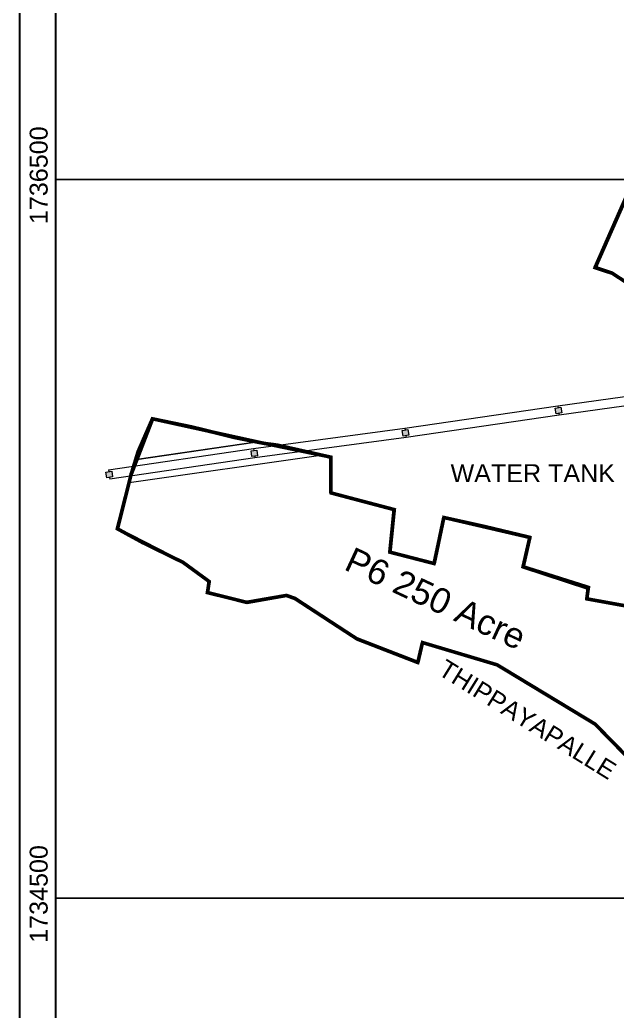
# Model space of a CAD drawing. Header units: metres. Extents: x 196588 to 215600, y 1647668 to 1738400.
# Drawn here: x 201400 to 203064, y 1734186 to 1736944 of the extents above; entities that cross this region are included whole.
import ezdxf

# ---------------------------------------------------------------- set-up
doc = ezdxf.new("R2010")
doc.units = ezdxf.units.M
doc.layers.add('250Acres', color=7, linetype='Continuous', lineweight=30)
for name, color, linetype in [('GRID LINES', 250, 'Continuous'), ('GRID TEXT', 244, 'Continuous'), ('name power lines', 1, 'Continuous'), ('Names', 1, 'Continuous'), ('PROJECT BOUNDARY', 5, 'Continuous'), ('VILLAGE NAMES', 5, 'Continuous')]:
    doc.layers.add(name, color=color, linetype=linetype)
doc.styles.get("Standard").update_dxf_attribs({"font": 'arial.ttf', "height": 50})

msp = doc.modelspace()

# ---------------------------------------------------------------- hatches: boundary and pattern name
at = {"layer": 'name power lines', "linetype": 'Continuous', "lineweight": 9, "ltscale": 190}
h = msp.add_hatch(color=1, dxfattribs=at)
h.paths.add_polyline_path([(201640, 1735685.8), (201655.8, 1735688), (201658, 1735672.2), (201642.2, 1735670)])
h.paths.add_polyline_path([(202044, 1735744.8), (202059.8, 1735747), (202062, 1735731.2), (202046.2, 1735729)])
h.paths.add_polyline_path([(202465, 1735801.8), (202480.8, 1735804), (202483, 1735788.2), (202467.2, 1735786)])
h.paths.add_polyline_path([(202891, 1735863.8), (202906.8, 1735866), (202909, 1735850.2), (202893.2, 1735848)])
h.paths.add_polyline_path([(203298, 1735920.8), (203313.8, 1735923), (203316, 1735907.2), (203300.2, 1735905)])
h.paths.add_polyline_path([(203725, 1735982.8), (203740.8, 1735985), (203743, 1735969.2), (203727.2, 1735967)])
h.paths.add_polyline_path([(204121, 1736037.8), (204136.8, 1736040), (204139, 1736024.2), (204123.2, 1736022)])
h.paths.add_polyline_path([(204548, 1736095.8), (204563.8, 1736098), (204566, 1736082.2), (204550.2, 1736080)])
h.paths.add_polyline_path([(204985.8, 1736168.6), (205001.6, 1736171.2), (205004.2, 1736155.4), (204988.4, 1736152.8)])
h.paths.add_polyline_path([(205407.8, 1736238.6), (205423.6, 1736241.2), (205426.2, 1736225.4), (205410.4, 1736222.8)])
h.paths.add_polyline_path([(205839.8, 1736307.6), (205855.6, 1736310.2), (205858.2, 1736294.4), (205842.4, 1736291.8)])
h.paths.add_polyline_path([(206269.8, 1736375.6), (206285.6, 1736378.2), (206288.2, 1736362.4), (206272.4, 1736359.8)])
h.paths.add_polyline_path([(206703.8, 1736446.6), (206719.6, 1736449.2), (206722.2, 1736433.4), (206706.4, 1736430.8)])
h.paths.add_polyline_path([(207133.8, 1736514.6), (207149.6, 1736517.2), (207152.2, 1736501.4), (207136.4, 1736498.8)])
h.paths.add_polyline_path([(207574.8, 1736586.6), (207590.6, 1736589.2), (207593.2, 1736573.4), (207577.4, 1736570.8)])
h.paths.add_polyline_path([(207987.8, 1736653.6), (208003.6, 1736656.2), (208006.2, 1736640.4), (207990.4, 1736637.8)])
h.paths.add_polyline_path([(208422.8, 1736723.6), (208438.6, 1736726.2), (208441.2, 1736710.4), (208425.4, 1736707.8)])

# ---------------------------------------------------------------- linework, layer by layer
at = {"color": 1, "linetype": 'Continuous', "lineweight": 9, "ltscale": 50}
for p, q in [((202898.2, 1735869.9), (202898.9, 1735864.9)), ((202901.1, 1735849.1), (202901.8, 1735844.1)), ((202472.2, 1735807.9), (202472.9, 1735802.9)), ((202475.1, 1735787.1), (202475.8, 1735782.1)), ((202051.2, 1735750.9), (202051.9, 1735745.9)), ((202054.1, 1735730.1), (202054.8, 1735725.1)), ((201647.2, 1735691.9), (201647.9, 1735686.9)), ((201650.1, 1735671.1), (201650.8, 1735666.1))]:
    msp.add_line(p, q, dxfattribs=at)
at = {"linetype": 'Continuous', "lineweight": 9, "ltscale": 50}
for p, q in [((202898.2, 1735869.9), (202898.9, 1735864.9)), ((202901.1, 1735849.1), (202901.8, 1735844.1)), ((202472.2, 1735807.9), (202472.9, 1735802.9)), ((202475.1, 1735787.1), (202475.8, 1735782.1)), ((202051.2, 1735750.9), (202051.9, 1735745.9)), ((202054.1, 1735730.1), (202054.8, 1735725.1)), ((201647.2, 1735691.9), (201647.9, 1735686.9)), ((201650.1, 1735671.1), (201650.8, 1735666.1))]:
    msp.add_line(p, q, dxfattribs=at)
at = {"color": 1, "linetype": 'Continuous', "lineweight": 9, "ltscale": 50}
for points in [[(201647.2, 1735691.9), (202051.2, 1735750.9), (202472.2, 1735807.9), (202898.2, 1735869.9), (203305.2, 1735926.9), (203732.2, 1735988.9), (204128.2, 1736043.9), (204555.2, 1736101.9), (204992.9, 1736174.8), (205414.9, 1736244.8), (205846.9, 1736313.8), (206276.9, 1736381.8), (206710.9, 1736452.8), (207140.9, 1736520.8), (207581.9, 1736592.8), (207994.9, 1736659.8), (209500, 1736902)], [(209500, 1736875.7), (207999.1, 1736634.2), (207586.1, 1736567.2), (207145.1, 1736495.2), (206715.1, 1736427.2), (206281.1, 1736356.2), (205851.1, 1736288.2), (205419.1, 1736219.2), (204997.1, 1736149.2), (204558.8, 1736076.1), (204131.8, 1736018.1), (203735.8, 1735963.1), (203308.8, 1735901.1), (202901.8, 1735844.1), (202475.8, 1735782.1), (202054.8, 1735725.1), (201650.8, 1735666.1)], [(202891, 1735863.8), (202906.8, 1735866), (202909, 1735850.2), (202893.2, 1735848), (202891, 1735863.8)], [(202465, 1735801.8), (202480.8, 1735804), (202483, 1735788.2), (202467.2, 1735786), (202465, 1735801.8)], [(201725.7, 1735720.5), (202048.8, 1735767.7), (202062.5, 1735769.6)], [(202044, 1735744.8), (202059.8, 1735747), (202062, 1735731.2), (202046.2, 1735729), (202044, 1735744.8)], [(201640, 1735685.8), (201655.8, 1735688), (201658, 1735672.2), (201642.2, 1735670), (201640, 1735685.8)]]:
    msp.add_lwpolyline(points, dxfattribs=at)
at = {"linetype": 'Continuous', "lineweight": 9, "ltscale": 50}
for points in [[(201647.2, 1735691.9), (202051.2, 1735750.9), (202472.2, 1735807.9), (202898.2, 1735869.9), (203305.2, 1735926.9), (203732.2, 1735988.9), (204128.2, 1736043.9), (204555.2, 1736101.9), (204992.9, 1736174.8), (205414.9, 1736244.8), (205846.9, 1736313.8), (206276.9, 1736381.8), (206710.9, 1736452.8), (207140.9, 1736520.8), (207581.9, 1736592.8), (207994.9, 1736659.8), (209500, 1736902)], [(209500, 1736875.7), (207999.1, 1736634.2), (207586.1, 1736567.2), (207145.1, 1736495.2), (206715.1, 1736427.2), (206281.1, 1736356.2), (205851.1, 1736288.2), (205419.1, 1736219.2), (204997.1, 1736149.2), (204558.8, 1736076.1), (204131.8, 1736018.1), (203735.8, 1735963.1), (203308.8, 1735901.1), (202901.8, 1735844.1), (202475.8, 1735782.1), (202054.8, 1735725.1), (201650.8, 1735666.1)], [(202891, 1735863.8), (202906.8, 1735866), (202909, 1735850.2), (202893.2, 1735848), (202891, 1735863.8)], [(202465, 1735801.8), (202480.8, 1735804), (202483, 1735788.2), (202467.2, 1735786), (202465, 1735801.8)], [(201725.7, 1735720.5), (202048.8, 1735767.7), (202062.5, 1735769.6)], [(202044, 1735744.8), (202059.8, 1735747), (202062, 1735731.2), (202046.2, 1735729), (202044, 1735744.8)], [(201640, 1735685.8), (201655.8, 1735688), (201658, 1735672.2), (201642.2, 1735670), (201640, 1735685.8)]]:
    msp.add_lwpolyline(points, dxfattribs=at)
at = {"layer": '250Acres', "color": 1, "linetype": 'Continuous', "ltscale": 50}
msp.add_line((201500, 1730460), (201500, 1738300), dxfattribs=at)
for points in [[(201400, 1738400), (215600, 1738400), (215600, 1728400), (201400, 1728400)], [(201500, 1738300), (215500, 1738300), (215500, 1728500), (201500, 1728500)]]:
    msp.add_lwpolyline(points, close=True, dxfattribs=at)
at = {"layer": 'GRID LINES', "linetype": 'Continuous'}
for p, q in [((201500, 1736500), (205282, 1736500)), ((201500, 1734500), (204652.5, 1734500))]:
    msp.add_line(p, q, dxfattribs=at)
at = {"layer": 'name power lines', "color": 1, "linetype": 'Continuous', "lineweight": 9, "ltscale": 50}
msp.add_lwpolyline([(201725.7, 1735720.5), (201704.2, 1735656.7), (202238.7, 1735732.9), (202062.5, 1735769.6), (201725.7, 1735720.5)], dxfattribs=at)
at = {"layer": 'Names', "color": 1, "linetype": 'Continuous', "lineweight": 50, "ltscale": 50}
msp.add_lwpolyline([(203106, 1736202.3), (203049.8, 1736238.9), (203002.1, 1736254.6), (203094.8, 1736465.6)], dxfattribs=at)
at = {"layer": 'PROJECT BOUNDARY', "color": 5, "linetype": 'Continuous', "lineweight": 50, "ltscale": 50}
for points in [[(203094.8, 1736465.6, 10, 10, 0), (203002.1, 1736254.6, 10, 10, 0), (203049.8, 1736238.9, 10, 10, 0), (203106, 1736202.3, 10, 10, 0)], [(203189.4, 1735294.9, 10, 10, 0), (202979, 1735333, 10, 10, 0), (202983.4, 1735364.9, 10, 10, 0), (202801.4, 1735422.4, 10, 10, 0), (202820.1, 1735504.1, 10, 10, 0), (202695.9, 1735533.9, 10, 10, 0), (202580.9, 1735559.3, 10, 10, 0), (202553.4, 1735431.3, 10, 10, 0), (202430.8, 1735462.9, 10, 10, 0), (202442.8, 1735581.2, 10, 10, 0), (202266.5, 1735627.8, 10, 10, 0), (202266, 1735727.2, 10, 10, 0), (202117.9, 1735760.6, 10, 10, 0), (202081.9, 1735765.3, 10, 10, 0), (201999.7, 1735781.5, 10, 10, 0), (201879.5, 1735811.2, 10, 10, 0), (201769.2, 1735834, 10, 10, 0), (201729.3, 1735742.7, 10, 10, 0), (201710.1, 1735679.8, 10, 10, 0), (201671.6, 1735528.1, 10, 10, 0), (201740.8, 1735490.2, 10, 10, 0), (201854.7, 1735434.4, 10, 10, 0), (201927, 1735381.5, 10, 10, 0), (201922.5, 1735350.5, 10, 10, 0), (202031.8, 1735323.3, 10, 10, 0), (202142.6, 1735342.5, 10, 10, 0), (202166.5, 1735333.7, 10, 10, 0), (202338.3, 1735221.9, 10, 10, 0), (202508.3, 1735156.2, 10, 10, 0), (202521.6, 1735211.3, 10, 10, 0), (202729.3, 1735149.3, 10, 10, 0), (203002.1, 1734984.4, 10, 10, 0), (203130.6, 1734853.3, 10, 10, 0)]]:
    msp.add_lwpolyline(points, format="xyseb", dxfattribs=at)
at = {"layer": 'PROJECT BOUNDARY', "color": 1, "linetype": 'Continuous', "lineweight": 50, "ltscale": 50}
msp.add_lwpolyline([(203189.4, 1735294.9), (202979, 1735333), (202983.1, 1735362.7), (202801.4, 1735422.4), (202820.1, 1735504.1), (202580.9, 1735559.3), (202553.4, 1735431.3), (202430.8, 1735462.9), (202442.8, 1735581.2), (202266.5, 1735627.8), (202266, 1735727.2), (202081.9, 1735765.3), (201769.2, 1735834), (201710.1, 1735679.8), (201671.6, 1735528.1), (201854.7, 1735434.4), (201927, 1735381.5), (201922.5, 1735350.5), (202031.8, 1735323.3), (202142.6, 1735342.5), (202166.5, 1735333.7), (202338.3, 1735221.9), (202508.3, 1735156.2), (202521.6, 1735211.3), (202729.3, 1735149.3), (203002.1, 1734984.4), (203130.6, 1734853.3)], dxfattribs=at)

# ---------------------------------------------------------------- texts
at = {"layer": 'GRID TEXT', "linetype": 'Continuous', "char_height": 50, "width": 128.651, "attachment_point": 1, "rotation": 90}
for s, insert in [('1736500', (201427.5, 1736375.8)), ('1734500', (201427.5, 1734375.8))]:
    msp.add_mtext(s, dxfattribs=dict(at, insert=insert))
at = {"layer": 'name power lines', "color": 7, "linetype": 'Continuous', "lineweight": 9, "ltscale": 50}
msp.add_text('WATER TANK ', height=50, dxfattribs=at).set_placement((202599.5, 1735657.7))
at = {"layer": 'Names', "color": 6, "linetype": 'Continuous', "ltscale": 50}
msp.add_text('P6 250 Acre', height=70, rotation=335.0599, dxfattribs=at).set_placement((202299.6, 1735415.9))
at = {"layer": 'VILLAGE NAMES', "color": 7, "linetype": 'Continuous', "lineweight": 9}
msp.add_text('THIPPAYAPALLE', height=50, rotation=328.1813, dxfattribs=at).set_placement((202561.4, 1735124.6))

doc.saveas('drawing.dxf')
